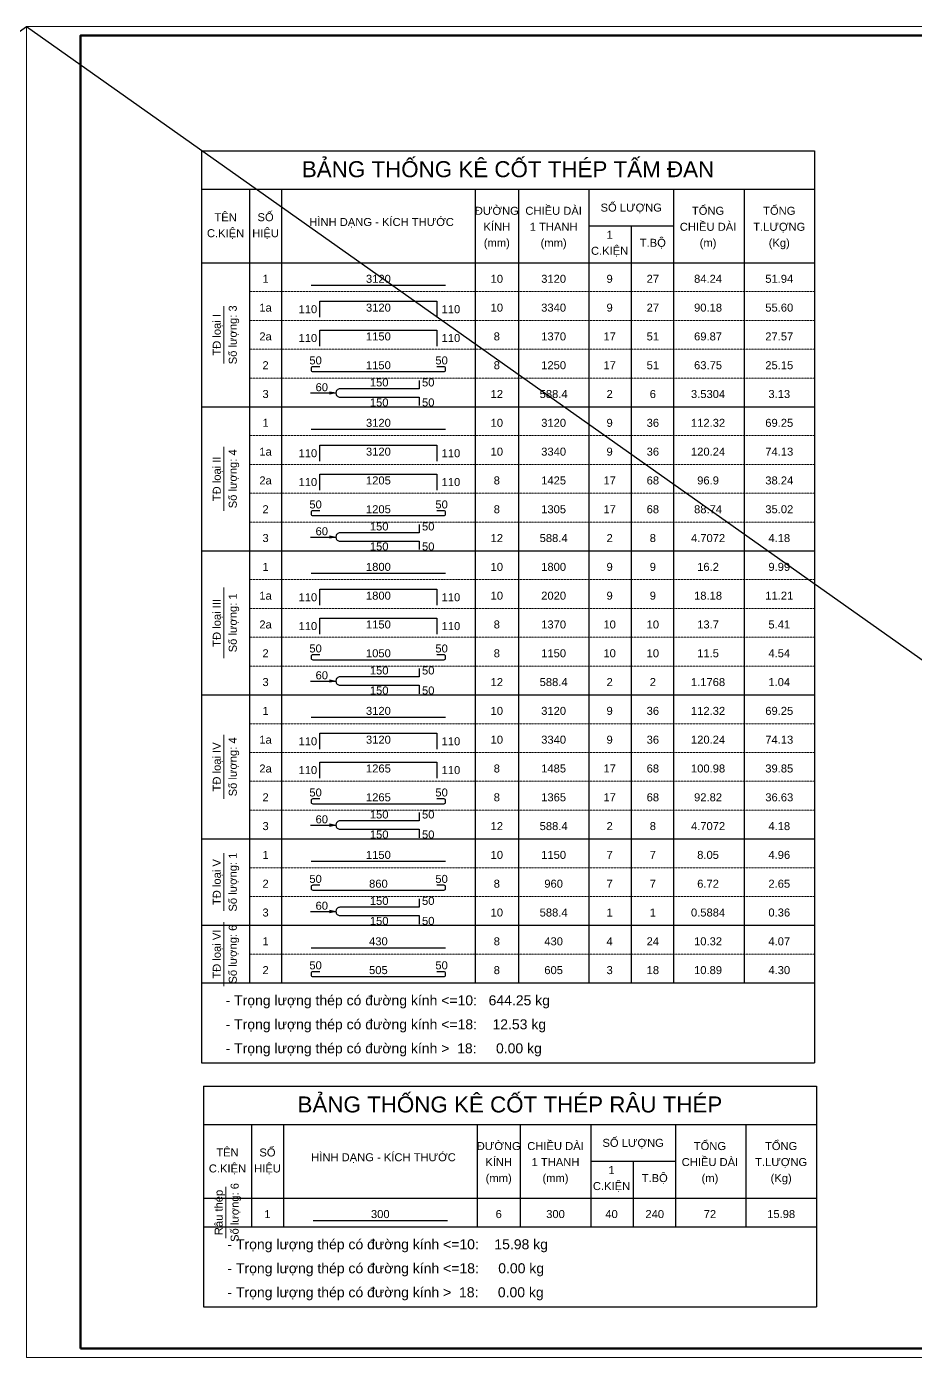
# Model space of a CAD drawing. Header units: millimetres. Extents: x -211129 to 461116, y -574633 to 115.
# Drawn here: x 351916 to 365801, y -552481 to -531691 of the extents above; entities that cross this region are included whole.
import ezdxf
from ezdxf.enums import TextEntityAlignment as Align

# ---------------------------------------------------------------- set-up
doc = ezdxf.new("R2010")
doc.units = ezdxf.units.MM
doc.header["$MEASUREMENT"] = 0
doc.linetypes.add('HIDDEN', pattern=[0.375, 0.25, -0.125])
doc.layers.get('Defpoints').update_dxf_attribs({"color": 1})
doc.layers.add('KCS_Plotter', color=11, linetype='Continuous', plot=False)
for name, color, linetype, lineweight in [('Khungten_LCDI', 7, 'Continuous', 5), ('LC MANH DUT', 35, 'HIDDEN', 5), ('LC Net dam 1', 30, 'Continuous', 30), ('LC Net thay', 63, 'Continuous', 25), ('LC Text1', 3, 'Continuous', 20)]:
    doc.layers.add(name, color=color, linetype=linetype, lineweight=lineweight)
doc.styles.add('Hoa', font='micross.ttf')
doc.styles.add('Khungten', font='VHAVAN.TTF', dxfattribs={"width": 0.9, "height": 5000})
doc.styles.add('LC 1', font='VHAVANB.TTF')
doc.styles.add('Thuong', font='micross.ttf')
doc.styles.add('Title', font='VHBLACK.TTF', dxfattribs={"width": 0.8})

# ---------------------------------------------------------------- blocks, each defined once
blk = doc.blocks.new('lcdi fix')
at = {"layer": 'Defpoints', "lineweight": 0}
blk.add_lwpolyline([(-1200, -14850), (-1200, 14850), (40800, 14850), (40800, -14850)], close=True, dxfattribs=at)
at = {"layer": 'Khungten_LCDI', "color": 5, "lineweight": 60}
blk.add_lwpolyline([(0, -14650), (0, 14650), (40600, 14650), (40600, -14650)], close=True, dxfattribs=at)
at = {"color": 7, "style": 'Khungten', "width": 0.8}
for tag, p in [('REVISION', (39499, -10746)), ('NGAYHT', (39546, -11609))]:
    blk.add_attdef(tag, text='', height=200, dxfattribs=at).set_placement(p, align=Align.CENTER)
at = {"layer": 'LC Text1', "color": 3, "style": 'LC 1', "width": 1.834006}
for tag, p, p2 in [('TENBANVE1', (36913, -8886), (40339, -8886)), ('TENBANVE2', (36913, -9562), (40339, -9562))]:
    blk.add_attdef(tag, text='', height=250, dxfattribs=at).set_placement(p, p2, align=Align.FIT)
at = {"layer": 'LC Text1', "style": 'Title', "width": 0.7}
blk.add_attdef('SOBANVE', text='', height=250, dxfattribs=at).set_placement((39562, -13896), align=Align.CENTER)

msp = doc.modelspace()

# ---------------------------------------------------------------- linework, layer by layer
at = {"layer": 'KCS_Plotter', "ltscale": 250}
for p, q in [((322516.3, -552481.2), (351916.3, -531691.2)), ((351916.3, -531691.2), (381316.3, -552481.2))]:
    msp.add_line(p, q, dxfattribs=at)
at = {"layer": 'LC MANH DUT'}
for p, q in [((355399.4, -535831.1), (364224.4, -535831.1)), ((355399.4, -536281.1), (364224.4, -536281.1)), ((355399.4, -536731.1), (364224.4, -536731.1)), ((355399.4, -537181.1), (364224.4, -537181.1)), ((355399.4, -537631.1), (364224.4, -537631.1)), ((355399.4, -538081.1), (364224.4, -538081.1)), ((355399.4, -538531.1), (364224.4, -538531.1)), ((355399.4, -538981.1), (364224.4, -538981.1)), ((355399.4, -539431.1), (364224.4, -539431.1)), ((355399.4, -539881.1), (364224.4, -539881.1)), ((355399.4, -540331.1), (364224.4, -540331.1)), ((355399.4, -540781.1), (364224.4, -540781.1)), ((355399.4, -541231.1), (364224.4, -541231.1)), ((355399.4, -541681.1), (364224.4, -541681.1)), ((355399.4, -542131.1), (364224.4, -542131.1)), ((355399.4, -542581.1), (364224.4, -542581.1)), ((355399.4, -543031.1), (364224.4, -543031.1)), ((355399.4, -543481.1), (364224.4, -543481.1)), ((355399.4, -543931.1), (364224.4, -543931.1)), ((355399.4, -544381.1), (364224.4, -544381.1)), ((355399.4, -544831.1), (364224.4, -544831.1)), ((355399.4, -545281.1), (364224.4, -545281.1)), ((355399.4, -545731.1), (364224.4, -545731.1)), ((355399.4, -546181.1), (364224.4, -546181.1)), ((355399.4, -546631.1), (364224.4, -546631.1)), ((355428.8, -550442.2), (364253.8, -550442.2))]:
    msp.add_line(p, q, dxfattribs=at)
at = {"layer": 'LC Net dam 1'}
for points in [[(356361.9, -535731.1), (358461.9, -535731.1)], [(356499.4, -536231.1), (356499.4, -535981.1), (358324.4, -535981.1), (358324.4, -536231.1)], [(356499.4, -536681.1), (356499.4, -536431.1), (358324.4, -536431.1), (358324.4, -536681.1)], [(356349.4, -537414.9), (356749.4, -537414.9)], [(356649.4, -537394.9), (356749.4, -537414.9), (356649.4, -537434.9)], [(356361.9, -537981.1), (358461.9, -537981.1)], [(356499.4, -538481.1), (356499.4, -538231.1), (358324.4, -538231.1), (358324.4, -538481.1)], [(356499.4, -538931.1), (356499.4, -538681.1), (358324.4, -538681.1), (358324.4, -538931.1)], [(356349.4, -539664.9), (356749.4, -539664.9)], [(356649.4, -539644.9), (356749.4, -539664.9), (356649.4, -539684.9)], [(356361.9, -540231.1), (358461.9, -540231.1)], [(356499.4, -540731.1), (356499.4, -540481.1), (358324.4, -540481.1), (358324.4, -540731.1)], [(356499.4, -541181.1), (356499.4, -540931.1), (358324.4, -540931.1), (358324.4, -541181.1)], [(356349.4, -541914.9), (356749.4, -541914.9)], [(356649.4, -541894.9), (356749.4, -541914.9), (356649.4, -541934.9)], [(356361.9, -542481.1), (358461.9, -542481.1)], [(356499.4, -542981.1), (356499.4, -542731.1), (358324.4, -542731.1), (358324.4, -542981.1)], [(356499.4, -543431.1), (356499.4, -543181.1), (358324.4, -543181.1), (358324.4, -543431.1)], [(356349.4, -544164.9), (356749.4, -544164.9)], [(356649.4, -544144.9), (356749.4, -544164.9), (356649.4, -544184.9)], [(356361.9, -544731.1), (358461.9, -544731.1)], [(356349.4, -545514.9), (356749.4, -545514.9)], [(356649.4, -545494.9), (356749.4, -545514.9), (356649.4, -545534.9)], [(356361.9, -546081.1), (358461.9, -546081.1)], [(356391.3, -550342.2), (358491.3, -550342.2)]]:
    msp.add_lwpolyline(points, dxfattribs=at)
for points in [[(356499.4, -537006.1), (356386.9, -537006.1, 0.4142136), (356361.9, -537031.1), (356361.9, -537056.1, 0.4142136), (356386.9, -537081.1), (358436.9, -537081.1, 0.4142136), (358461.9, -537056.1), (358461.9, -537031.1, 0.4142136), (358436.9, -537006.1), (358324.4, -537006.1)], [(358049.4, -537217.4), (358049.4, -537349.9), (356811.9, -537349.9, 0.4142136), (356749.4, -537412.4), (356749.4, -537417.4, 0.4142136), (356811.9, -537479.9), (358049.4, -537479.9), (358049.4, -537612.4)], [(356499.4, -539256.1), (356386.9, -539256.1, 0.4142136), (356361.9, -539281.1), (356361.9, -539306.1, 0.4142136), (356386.9, -539331.1), (358436.9, -539331.1, 0.4142136), (358461.9, -539306.1), (358461.9, -539281.1, 0.4142136), (358436.9, -539256.1), (358324.4, -539256.1)], [(358049.4, -539467.4), (358049.4, -539599.9), (356811.9, -539599.9, 0.4142136), (356749.4, -539662.4), (356749.4, -539667.4, 0.4142136), (356811.9, -539729.9), (358049.4, -539729.9), (358049.4, -539862.4)], [(356499.4, -541506.1), (356386.9, -541506.1, 0.4142136), (356361.9, -541531.1), (356361.9, -541556.1, 0.4142136), (356386.9, -541581.1), (358436.9, -541581.1, 0.4142136), (358461.9, -541556.1), (358461.9, -541531.1, 0.4142136), (358436.9, -541506.1), (358324.4, -541506.1)], [(358049.4, -541717.4), (358049.4, -541849.9), (356811.9, -541849.9, 0.4142136), (356749.4, -541912.4), (356749.4, -541917.4, 0.4142136), (356811.9, -541979.9), (358049.4, -541979.9), (358049.4, -542112.4)], [(356499.4, -543756.1), (356386.9, -543756.1, 0.4142136), (356361.9, -543781.1), (356361.9, -543806.1, 0.4142136), (356386.9, -543831.1), (358436.9, -543831.1, 0.4142136), (358461.9, -543806.1), (358461.9, -543781.1, 0.4142136), (358436.9, -543756.1), (358324.4, -543756.1)], [(358049.4, -543967.4), (358049.4, -544099.9), (356811.9, -544099.9, 0.4142136), (356749.4, -544162.4), (356749.4, -544167.4, 0.4142136), (356811.9, -544229.9), (358049.4, -544229.9), (358049.4, -544362.4)], [(356499.4, -545106.1), (356386.9, -545106.1, 0.4142136), (356361.9, -545131.1), (356361.9, -545156.1, 0.4142136), (356386.9, -545181.1), (358436.9, -545181.1, 0.4142136), (358461.9, -545156.1), (358461.9, -545131.1, 0.4142136), (358436.9, -545106.1), (358324.4, -545106.1)], [(358049.4, -545317.4), (358049.4, -545449.9), (356811.9, -545449.9, 0.4142136), (356749.4, -545512.4), (356749.4, -545517.4, 0.4142136), (356811.9, -545579.9), (358049.4, -545579.9), (358049.4, -545712.4)], [(356499.4, -546456.1), (356386.9, -546456.1, 0.4142136), (356361.9, -546481.1), (356361.9, -546506.1, 0.4142136), (356386.9, -546531.1), (358436.9, -546531.1, 0.4142136), (358461.9, -546506.1), (358461.9, -546481.1, 0.4142136), (358436.9, -546456.1), (358324.4, -546456.1)]]:
    msp.add_lwpolyline(points, format="xyb", dxfattribs=at)
at = {"layer": 'LC Net thay'}
for p, q in [((354649.4, -533631.1), (364224.4, -533631.1)), ((354649.4, -533631.1), (354649.4, -547881.1)), ((364224.4, -533631.1), (364224.4, -547881.1)), ((354649.4, -534231.1), (364224.4, -534231.1)), ((355399.4, -534231.1), (355399.4, -546631.1)), ((355899.4, -534231.1), (355899.4, -546631.1)), ((358924.4, -534231.1), (358924.4, -546631.1)), ((359599.4, -534231.1), (359599.4, -546631.1)), ((360699.4, -534231.1), (360699.4, -546631.1)), ((362024.4, -534231.1), (362024.4, -546631.1)), ((363124.4, -534231.1), (363124.4, -546631.1)), ((360699.4, -534806.1), (362024.4, -534806.1)), ((361361.9, -534806.1), (361361.9, -546631.1)), ((354649.4, -535381.1), (364224.4, -535381.1)), ((354649.4, -537631.1), (364224.4, -537631.1)), ((354649.4, -539881.1), (364224.4, -539881.1)), ((354649.4, -542131.1), (364224.4, -542131.1)), ((354649.4, -544381.1), (364224.4, -544381.1)), ((354649.4, -545731.1), (364224.4, -545731.1)), ((354649.4, -546631.1), (364224.4, -546631.1)), ((354649.4, -546631.1), (364224.4, -546631.1)), ((354649.4, -547881.1), (364224.4, -547881.1)), ((354678.8, -548242.2), (364253.8, -548242.2)), ((354678.8, -548242.2), (354678.8, -551692.2)), ((364253.8, -548242.2), (364253.8, -551692.2)), ((354678.8, -548842.2), (364253.8, -548842.2)), ((355428.8, -548842.2), (355428.8, -550442.2)), ((355928.8, -548842.2), (355928.8, -550442.2)), ((358953.8, -548842.2), (358953.8, -550442.2)), ((359628.8, -548842.2), (359628.8, -550442.2)), ((360728.8, -548842.2), (360728.8, -550442.2)), ((362053.8, -548842.2), (362053.8, -550442.2)), ((363153.8, -548842.2), (363153.8, -550442.2)), ((360728.8, -549417.2), (362053.8, -549417.2)), ((361391.3, -549417.2), (361391.3, -550442.2)), ((354678.8, -549992.2), (364253.8, -549992.2)), ((354678.8, -550442.2), (364253.8, -550442.2)), ((354678.8, -550442.2), (364253.8, -550442.2)), ((354678.8, -551692.2), (364253.8, -551692.2))]:
    msp.add_line(p, q, dxfattribs=at)
at = {"layer": 'LC Text1'}
for p, q in [((354999.4, -536956.1), (354999.4, -536056.1)), ((354999.4, -539256.1), (354999.4, -538256.1)), ((354999.4, -541556.1), (354999.4, -540456.1)), ((354999.4, -543756.1), (354999.4, -542756.1)), ((354999.4, -545506.1), (354999.4, -544606.1)), ((354999.4, -546681.1), (354999.4, -545681.1)), ((355028.8, -550617.2), (355028.8, -549817.2))]:
    msp.add_line(p, q, dxfattribs=at)

# ---------------------------------------------------------------- block references
at = {"layer": 'LC Net thay', "xscale": 0.7, "yscale": 0.7, "zscale": 0.7}
msp.add_blockref('lcdi fix', (352756.3, -542086.2), dxfattribs=at)

# ---------------------------------------------------------------- texts
at = {"layer": 'LC Text1', "color": 4, "style": 'Hoa'}
for s, p in [('BẢNG THỐNG KÊ CỐT THÉP TẤM ĐAN', (359436.9, -534043.6)), ('BẢNG THỐNG KÊ CỐT THÉP RÂU THÉP', (359466.3, -548654.7))]:
    msp.add_text(s, height=250, dxfattribs=at).set_placement(p, align=Align.CENTER)
at = {"layer": 'LC Text1'}
for s, style, p in [('ĐƯỜNG', 'Hoa', (359261.9, -534631.1)), ('CHIỀU DÀI', 'Hoa', (360149.4, -534631.1)), ('SỐ LƯỢNG', 'Hoa', (361361.9, -534581.1)), ('TỔNG', 'Hoa', (362561.9, -534631.1)), ('TỔNG', 'Hoa', (363674.4, -534631.1)), ('TÊN', 'Hoa', (355024.4, -534731.1)), ('SỐ', 'Hoa', (355649.4, -534731.1)), ('HÌNH DẠNG - KÍCH THƯỚC', 'Hoa', (357461.9, -534806.1)), ('CHIỀU DÀI', 'Hoa', (362561.9, -534881.1)), ('C.KIỆN', 'Hoa', (355024.4, -534981.1)), ('HIỆU', 'Hoa', (355649.4, -534981.1)), ('KÍNH', 'Hoa', (359261.9, -534881.1)), ('1 THANH', 'Hoa', (360149.4, -534881.1)), ('1', 'Hoa', (361024.4, -535006.1)), ('T.LƯỢNG', 'Hoa', (363674.4, -534881.1)), ('(mm)', 'Thuong', (359261.9, -535131.1)), ('(mm)', 'Thuong', (360149.4, -535131.1)), ('C.KIỆN', 'Hoa', (361024.4, -535256.1)), ('T.BỘ', 'Hoa', (361699.4, -535131.1)), ('(m)', 'Thuong', (362561.9, -535131.1)), ('(Kg)', 'Thuong', (363674.4, -535131.1)), ('150', 'Hoa', (357424.4, -537624.9)), ('150', 'Hoa', (357424.4, -539874.9)), ('150', 'Hoa', (357424.4, -542124.9)), ('150', 'Hoa', (357424.4, -544374.9)), ('150', 'Hoa', (357424.4, -545724.9)), ('SỐ LƯỢNG', 'Hoa', (361391.3, -549192.2)), ('TÊN', 'Hoa', (355053.8, -549342.2)), ('SỐ', 'Hoa', (355678.8, -549342.2)), ('HÌNH DẠNG - KÍCH THƯỚC', 'Hoa', (357491.3, -549417.2)), ('ĐƯỜNG', 'Hoa', (359291.3, -549242.2)), ('CHIỀU DÀI', 'Hoa', (360178.8, -549242.2)), ('TỔNG', 'Hoa', (362591.3, -549242.2)), ('TỔNG', 'Hoa', (363703.8, -549242.2)), ('C.KIỆN', 'Hoa', (355053.8, -549592.2)), ('HIỆU', 'Hoa', (355678.8, -549592.2)), ('KÍNH', 'Hoa', (359291.3, -549492.2)), ('1 THANH', 'Hoa', (360178.8, -549492.2)), ('CHIỀU DÀI', 'Hoa', (362591.3, -549492.2)), ('T.LƯỢNG', 'Hoa', (363703.8, -549492.2)), ('(mm)', 'Thuong', (359291.3, -549742.2)), ('(mm)', 'Thuong', (360178.8, -549742.2)), ('1', 'Hoa', (361053.8, -549617.2)), ('T.BỘ', 'Hoa', (361728.8, -549742.2)), ('(m)', 'Thuong', (362591.3, -549742.2)), ('(Kg)', 'Thuong', (363703.8, -549742.2)), ('C.KIỆN', 'Hoa', (361053.8, -549867.2))]:
    msp.add_text(s, height=125, dxfattribs=dict(at, style=style)).set_placement(p, align=Align.CENTER)
at = {"layer": 'LC Text1', "style": 'Hoa'}
for s, p in [('1', (355649.4, -535731.1)), ('3120', (357411.9, -535731.1)), ('10', (359261.9, -535731.1)), ('3120', (360149.4, -535731.1)), ('9', (361024.4, -535731.1)), ('27', (361699.4, -535731.1)), ('84.24', (362561.9, -535731.1)), ('51.94', (363674.4, -535731.1)), ('1a', (355649.4, -536181.1)), ('3120', (357411.9, -536181.1)), ('10', (359261.9, -536181.1)), ('2a', (355649.4, -536631.1)), ('1150', (357411.9, -536631.1)), ('8', (359261.9, -536631.1)), ('2', (355649.4, -537081.1)), ('50', (356430.7, -537006.1)), ('1150', (357411.9, -537081.1)), ('50', (358399.4, -537006.1)), ('8', (359261.9, -537081.1)), ('150', (357424.4, -537349.9)), ('3', (355649.4, -537531.1)), ('12', (359261.9, -537531.1)), ('1', (355649.4, -537981.1)), ('3120', (357411.9, -537981.1)), ('10', (359261.9, -537981.1)), ('3120', (360149.4, -537981.1)), ('9', (361024.4, -537981.1)), ('36', (361699.4, -537981.1)), ('112.32', (362561.9, -537981.1)), ('69.25', (363674.4, -537981.1)), ('1a', (355649.4, -538431.1)), ('3120', (357411.9, -538431.1)), ('10', (359261.9, -538431.1)), ('2a', (355649.4, -538881.1)), ('1205', (357411.9, -538881.1)), ('8', (359261.9, -538881.1)), ('2', (355649.4, -539331.1)), ('50', (356430.7, -539256.1)), ('1205', (357411.9, -539331.1)), ('50', (358399.4, -539256.1)), ('8', (359261.9, -539331.1)), ('150', (357424.4, -539599.9)), ('3', (355649.4, -539781.1)), ('12', (359261.9, -539781.1)), ('1', (355649.4, -540231.1)), ('1800', (357411.9, -540231.1)), ('10', (359261.9, -540231.1)), ('1800', (360149.4, -540231.1)), ('9', (361024.4, -540231.1)), ('9', (361699.4, -540231.1)), ('16.2', (362561.9, -540231.1)), ('9.99', (363674.4, -540231.1)), ('1a', (355649.4, -540681.1)), ('1800', (357411.9, -540681.1)), ('10', (359261.9, -540681.1)), ('2a', (355649.4, -541131.1)), ('1150', (357411.9, -541131.1)), ('8', (359261.9, -541131.1)), ('50', (356430.7, -541506.1)), ('50', (358399.4, -541506.1)), ('2', (355649.4, -541581.1)), ('1050', (357411.9, -541581.1)), ('8', (359261.9, -541581.1)), ('150', (357424.4, -541849.9)), ('3', (355649.4, -542031.1)), ('12', (359261.9, -542031.1)), ('1', (355649.4, -542481.1)), ('3120', (357411.9, -542481.1)), ('10', (359261.9, -542481.1)), ('3120', (360149.4, -542481.1)), ('9', (361024.4, -542481.1)), ('36', (361699.4, -542481.1)), ('112.32', (362561.9, -542481.1)), ('69.25', (363674.4, -542481.1)), ('1a', (355649.4, -542931.1)), ('3120', (357411.9, -542931.1)), ('10', (359261.9, -542931.1)), ('2a', (355649.4, -543381.1)), ('1265', (357411.9, -543381.1)), ('8', (359261.9, -543381.1)), ('50', (356430.7, -543756.1)), ('50', (358399.4, -543756.1)), ('2', (355649.4, -543831.1)), ('1265', (357411.9, -543831.1)), ('8', (359261.9, -543831.1)), ('150', (357424.4, -544099.9)), ('3', (355649.4, -544281.1)), ('12', (359261.9, -544281.1)), ('1', (355649.4, -544731.1)), ('1150', (357411.9, -544731.1)), ('10', (359261.9, -544731.1)), ('1150', (360149.4, -544731.1)), ('7', (361024.4, -544731.1)), ('7', (361699.4, -544731.1)), ('8.05', (362561.9, -544731.1)), ('4.96', (363674.4, -544731.1)), ('2', (355649.4, -545181.1)), ('50', (356430.7, -545106.1)), ('860', (357411.9, -545181.1)), ('50', (358399.4, -545106.1)), ('8', (359261.9, -545181.1)), ('150', (357424.4, -545449.9)), ('3', (355649.4, -545631.1)), ('10', (359261.9, -545631.1)), ('1', (355649.4, -546081.1)), ('430', (357411.9, -546081.1)), ('8', (359261.9, -546081.1)), ('430', (360149.4, -546081.1)), ('4', (361024.4, -546081.1)), ('24', (361699.4, -546081.1)), ('10.32', (362561.9, -546081.1)), ('4.07', (363674.4, -546081.1)), ('50', (356430.7, -546456.1)), ('50', (358399.4, -546456.1)), ('2', (355649.4, -546531.1)), ('505', (357411.9, -546531.1)), ('8', (359261.9, -546531.1)), ('1', (355678.8, -550342.2)), ('300', (357441.3, -550342.2)), ('6', (359291.3, -550342.2)), ('300', (360178.8, -550342.2)), ('40', (361053.8, -550342.2)), ('240', (361728.8, -550342.2)), ('72', (362591.3, -550342.2)), ('15.98', (363703.8, -550342.2))]:
    msp.add_text(s, height=125, dxfattribs=at).set_placement(p, align=Align.BOTTOM_CENTER)
for s, p in [('Số lượng: 3', (355199.4, -536506.1)), ('TĐ loại I', (354949.4, -536506.1)), ('TĐ loại II', (354949.4, -538756.1)), ('Số lượng: 4', (355199.4, -538756.1)), ('TĐ loại III', (354949.4, -541006.1)), ('Số lượng: 1', (355199.4, -541006.1)), ('Số lượng: 4', (355199.4, -543256.1)), ('TĐ loại IV', (354949.4, -543256.1)), ('TĐ loại V', (354949.4, -545056.1)), ('Số lượng: 1', (355199.4, -545056.1)), ('Số lượng: 6', (355199.4, -546181.1)), ('TĐ loại VI', (354949.4, -546181.1)), ('Râu thép', (354978.8, -550217.2)), ('Số lượng: 6', (355228.8, -550217.2))]:
    msp.add_text(s, height=125, rotation=90.00021, dxfattribs=at).set_placement(p, align=Align.CENTER)
for s, p in [('110', (356455.7, -536206.1)), ('110', (356455.7, -536656.1)), ('60', (356624.4, -537424.9)), ('110', (356455.7, -538456.1)), ('110', (356455.7, -538906.1)), ('60', (356624.4, -539674.9)), ('110', (356455.7, -540706.1)), ('110', (356455.7, -541156.1)), ('60', (356624.4, -541924.9)), ('110', (356455.7, -542956.1)), ('110', (356455.7, -543406.1)), ('60', (356624.4, -544174.9)), ('60', (356624.4, -545524.9))]:
    msp.add_text(s, height=125, dxfattribs=at).set_placement(p, align=Align.BOTTOM_RIGHT)
for s, p in [('110', (358399.4, -536206.1)), ('110', (358399.4, -536656.1)), ('50', (358093.2, -537349.9)), ('110', (358399.4, -538456.1)), ('110', (358399.4, -538906.1)), ('50', (358093.2, -539599.9)), ('110', (358399.4, -540706.1)), ('110', (358399.4, -541156.1)), ('50', (358093.2, -541849.9)), ('110', (358399.4, -542956.1)), ('110', (358399.4, -543406.1)), ('50', (358093.2, -544099.9)), ('50', (358093.2, -545449.9))]:
    msp.add_text(s, height=125, dxfattribs=at).set_placement(p, align=Align.BOTTOM_LEFT)
at = {"layer": 'LC Text1', "color": 7, "style": 'Hoa'}
for s, p in [('3340', (360149.4, -536181.1)), ('9', (361024.4, -536181.1)), ('27', (361699.4, -536181.1)), ('90.18', (362561.9, -536181.1)), ('55.60', (363674.4, -536181.1)), ('1370', (360149.4, -536631.1)), ('17', (361024.4, -536631.1)), ('51', (361699.4, -536631.1)), ('69.87', (362561.9, -536631.1)), ('27.57', (363674.4, -536631.1)), ('1250', (360149.4, -537081.1)), ('17', (361024.4, -537081.1)), ('51', (361699.4, -537081.1)), ('63.75', (362561.9, -537081.1)), ('25.15', (363674.4, -537081.1)), ('588.4', (360149.4, -537531.1)), ('2', (361024.4, -537531.1)), ('6', (361699.4, -537531.1)), ('3.5304', (362561.9, -537531.1)), ('3.13', (363674.4, -537531.1)), ('3340', (360149.4, -538431.1)), ('9', (361024.4, -538431.1)), ('36', (361699.4, -538431.1)), ('120.24', (362561.9, -538431.1)), ('74.13', (363674.4, -538431.1)), ('1425', (360149.4, -538881.1)), ('17', (361024.4, -538881.1)), ('68', (361699.4, -538881.1)), ('96.9', (362561.9, -538881.1)), ('38.24', (363674.4, -538881.1)), ('1305', (360149.4, -539331.1)), ('17', (361024.4, -539331.1)), ('68', (361699.4, -539331.1)), ('88.74', (362561.9, -539331.1)), ('35.02', (363674.4, -539331.1)), ('588.4', (360149.4, -539781.1)), ('2', (361024.4, -539781.1)), ('8', (361699.4, -539781.1)), ('4.7072', (362561.9, -539781.1)), ('4.18', (363674.4, -539781.1)), ('2020', (360149.4, -540681.1)), ('9', (361024.4, -540681.1)), ('9', (361699.4, -540681.1)), ('18.18', (362561.9, -540681.1)), ('11.21', (363674.4, -540681.1)), ('1370', (360149.4, -541131.1)), ('10', (361024.4, -541131.1)), ('10', (361699.4, -541131.1)), ('13.7', (362561.9, -541131.1)), ('5.41', (363674.4, -541131.1)), ('1150', (360149.4, -541581.1)), ('10', (361024.4, -541581.1)), ('10', (361699.4, -541581.1)), ('11.5', (362561.9, -541581.1)), ('4.54', (363674.4, -541581.1)), ('588.4', (360149.4, -542031.1)), ('2', (361024.4, -542031.1)), ('2', (361699.4, -542031.1)), ('1.1768', (362561.9, -542031.1)), ('1.04', (363674.4, -542031.1)), ('3340', (360149.4, -542931.1)), ('9', (361024.4, -542931.1)), ('36', (361699.4, -542931.1)), ('120.24', (362561.9, -542931.1)), ('74.13', (363674.4, -542931.1)), ('1485', (360149.4, -543381.1)), ('17', (361024.4, -543381.1)), ('68', (361699.4, -543381.1)), ('100.98', (362561.9, -543381.1)), ('39.85', (363674.4, -543381.1)), ('1365', (360149.4, -543831.1)), ('17', (361024.4, -543831.1)), ('68', (361699.4, -543831.1)), ('92.82', (362561.9, -543831.1)), ('36.63', (363674.4, -543831.1)), ('588.4', (360149.4, -544281.1)), ('2', (361024.4, -544281.1)), ('8', (361699.4, -544281.1)), ('4.7072', (362561.9, -544281.1)), ('4.18', (363674.4, -544281.1)), ('960', (360149.4, -545181.1)), ('7', (361024.4, -545181.1)), ('7', (361699.4, -545181.1)), ('6.72', (362561.9, -545181.1)), ('2.65', (363674.4, -545181.1)), ('588.4', (360149.4, -545631.1)), ('1', (361024.4, -545631.1)), ('1', (361699.4, -545631.1)), ('0.5884', (362561.9, -545631.1)), ('0.36', (363674.4, -545631.1)), ('605', (360149.4, -546531.1)), ('3', (361024.4, -546531.1)), ('18', (361699.4, -546531.1)), ('10.89', (362561.9, -546531.1)), ('4.30', (363674.4, -546531.1))]:
    msp.add_text(s, height=125, dxfattribs=at).set_placement(p, align=Align.BOTTOM_CENTER)
at = {"layer": 'LC Text1', "style": 'Hoa'}
for s, height, p in [('50', 125, (358093.2, -537624.9)), ('50', 125, (358093.2, -539874.9)), ('50', 125, (358093.2, -542124.9)), ('50', 125, (358093.2, -544374.9)), ('50', 125, (358093.2, -545724.9)), ('- Trọng lượng thép có đường kính <=10:   644.25 kg', 156.25, (355024.4, -546981.1)), ('- Trọng lượng thép có đường kính <=18:    12.53 kg', 156.25, (355024.4, -547356.1)), ('- Trọng lượng thép có đường kính >  18:     0.00 kg', 156.25, (355024.4, -547731.1)), ('- Trọng lượng thép có đường kính <=10:    15.98 kg', 156.25, (355053.8, -550792.2)), ('- Trọng lượng thép có đường kính <=18:     0.00 kg', 156.25, (355053.8, -551167.2)), ('- Trọng lượng thép có đường kính >  18:     0.00 kg', 156.25, (355053.8, -551542.2))]:
    msp.add_text(s, height=height, dxfattribs=at).set_placement(p)

doc.saveas('drawing.dxf')
